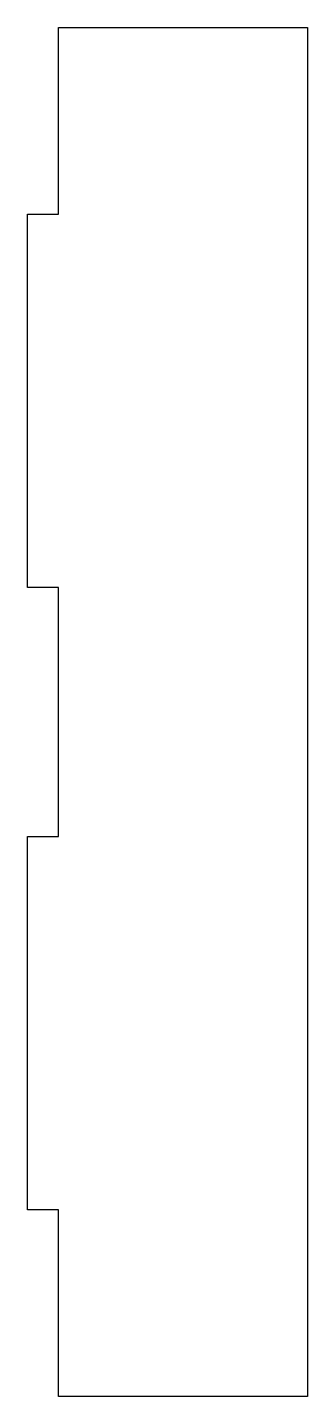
# Model space of a CAD drawing. Header units: millimetres. Extents: x 0 to 57, y 0 to 279.
import ezdxf

# ---------------------------------------------------------------- set-up
doc = ezdxf.new("R2010")
doc.units = ezdxf.units.MM
doc.layers.get('0').update_dxf_attribs({"linetype": 'CONTINUOUS'})

msp = doc.modelspace()

# ---------------------------------------------------------------- linework, layer by layer
msp.add_lwpolyline([(57.15, 279.4), (57.15, 0), (6.35, 0), (6.35, 38.1), (0, 38.1), (0, 114.3), (6.35, 114.3), (6.35, 165.1), (0, 165.1), (0, 241.3), (6.35, 241.3), (6.35, 279.4)], close=True)

doc.saveas('drawing.dxf')
